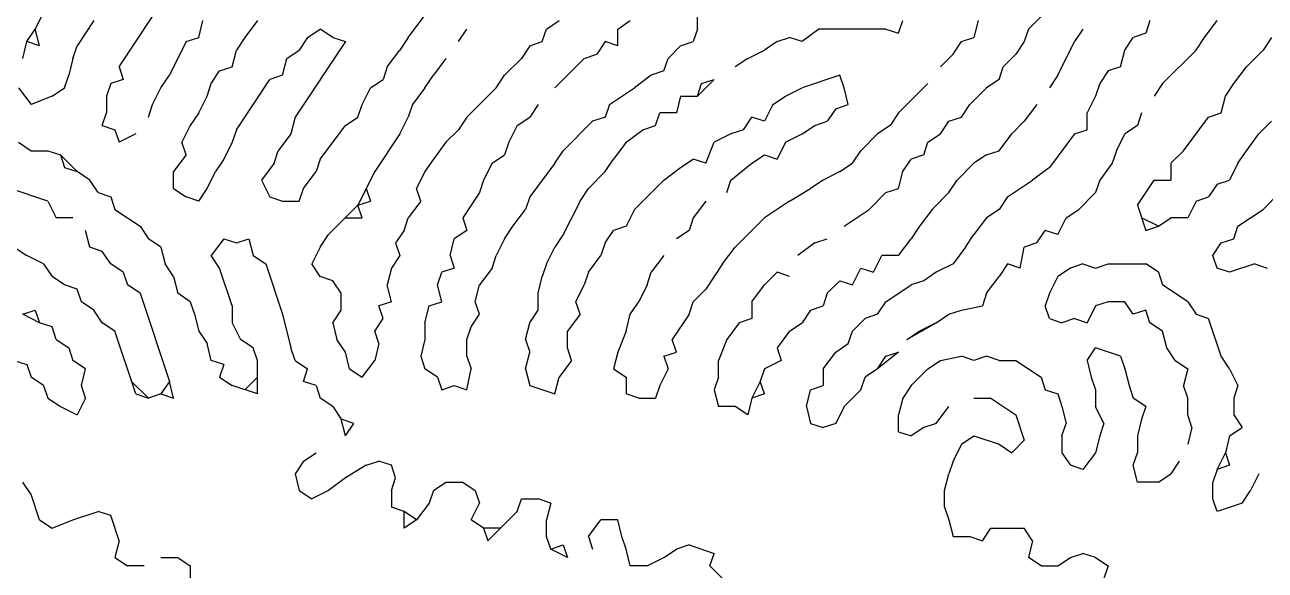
# Model space of a CAD drawing. Extents: x 15 to 2853, y 44 to 1438.
# Drawn here: x 1689.5 to 1985.5, y 986 to 1116 of the extents above; entities that cross this region are included whole.
import ezdxf

# ---------------------------------------------------------------- set-up
doc = ezdxf.new("R2010")
doc.units = 0
doc.layers.add('SKETCH', color=1, linetype='CONTINUOUS')

msp = doc.modelspace()

# ---------------------------------------------------------------- linework, layer by layer
at = {"layer": 'SKETCH'}
for p, q in [((1694, 1119), (1692, 1115)), ((1781, 1113), (1787, 1121)), ((1850, 1115), (1850, 1119)), ((1706, 1117), (1702, 1111)), ((1712, 1106), (1720, 1118)), ((1731, 1113), (1732, 1117)), ((1745, 1117), (1742, 1113)), ((1814, 1115), (1817, 1117)), ((1831, 1115), (1834, 1117)), ((1898, 1114), (1899, 1117)), ((1917, 1117), (1916, 1113)), ((1929, 1115), (1932, 1118)), ((1958, 1117), (1957, 1114)), ((1971, 1113), (1974, 1117)), ((1690, 1112), (1692, 1115)), ((1693, 1111), (1692, 1115)), ((1728, 1112), (1731, 1113)), ((1742, 1113), (1740, 1110)), ((1757, 1113), (1755, 1110)), ((1757, 1113), (1760, 1115)), ((1763, 1113), (1760, 1115)), ((1763, 1113), (1766, 1112)), ((1781, 1113), (1779, 1110)), ((1793, 1112), (1795, 1115)), ((1813, 1112), (1814, 1115)), ((1831, 1111), (1831, 1115)), ((1850, 1115), (1849, 1112)), ((1869, 1112), (1872, 1113)), ((1875, 1112), (1872, 1113)), ((1879, 1115), (1875, 1112)), ((1895, 1115), (1879, 1115)), ((1895, 1115), (1898, 1114)), ((1913, 1112), (1916, 1113)), ((1929, 1115), (1928, 1112)), ((1942, 1115), (1940, 1112)), ((1952, 1110), (1954, 1113)), ((1957, 1114), (1954, 1113)), ((1969, 1110), (1971, 1113)), ((1987, 1113), (1985, 1110)), ((1689, 1108), (1690, 1112)), ((1693, 1111), (1690, 1112)), ((1701, 1108), (1702, 1111)), ((1728, 1112), (1724, 1104)), ((1739, 1106), (1740, 1110)), ((1752, 1108), (1755, 1110)), ((1766, 1112), (1754, 1094)), ((1776, 1106), (1779, 1110)), ((1810, 1111), (1808, 1108)), ((1810, 1111), (1813, 1112)), ((1828, 1112), (1826, 1109)), ((1831, 1111), (1828, 1112)), ((1846, 1111), (1843, 1108)), ((1846, 1111), (1849, 1112)), ((1862, 1108), (1866, 1110)), ((1869, 1112), (1866, 1110)), ((1911, 1109), (1913, 1112)), ((1928, 1112), (1926, 1109)), ((1936, 1104), (1940, 1112)), ((1951, 1106), (1952, 1110)), ((1961, 1102), (1969, 1110)), ((1985, 1110), (1981, 1106)), ((1701, 1108), (1700, 1104)), ((1751, 1104), (1752, 1108)), ((1790, 1108), (1787, 1104)), ((1808, 1108), (1804, 1104)), ((1816, 1101), (1823, 1108)), ((1823, 1108), (1826, 1109)), ((1842, 1105), (1843, 1108)), ((1862, 1108), (1859, 1106)), ((1908, 1106), (1911, 1109)), ((1926, 1109), (1923, 1106)), ((1712, 1106), (1713, 1103)), ((1734, 1102), (1736, 1105)), ((1736, 1105), (1739, 1106)), ((1776, 1106), (1775, 1103)), ((1842, 1105), (1839, 1104)), ((1922, 1103), (1923, 1106)), ((1948, 1105), (1946, 1102)), ((1951, 1106), (1948, 1105)), ((1978, 1102), (1981, 1106)), ((1699, 1101), (1700, 1104)), ((1710, 1102), (1709, 1099)), ((1713, 1103), (1710, 1102)), ((1722, 1101), (1724, 1104)), ((1733, 1099), (1734, 1102)), ((1740, 1091), (1748, 1103)), ((1751, 1104), (1748, 1103)), ((1772, 1101), (1775, 1103)), ((1785, 1101), (1787, 1104)), ((1802, 1101), (1804, 1104)), ((1839, 1104), (1835, 1101)), ((1854, 1103), (1850, 1099)), ((1850, 1099), (1851, 1102)), ((1851, 1102), (1854, 1103)), ((1884, 1104), (1875, 1101)), ((1885, 1101), (1884, 1104)), ((1898, 1095), (1905, 1102)), ((1922, 1103), (1919, 1101)), ((1936, 1104), (1934, 1101)), ((1946, 1102), (1945, 1099)), ((1961, 1102), (1959, 1099)), ((1976, 1099), (1978, 1102)), ((1688, 1101), (1691, 1097)), ((1696, 1099), (1691, 1097)), ((1696, 1099), (1699, 1101)), ((1709, 1099), (1709, 1095)), ((1720, 1097), (1722, 1101)), ((1731, 1095), (1733, 1099)), ((1770, 1097), (1772, 1101)), ((1785, 1101), (1782, 1097)), ((1802, 1101), (1795, 1094)), ((1829, 1097), (1835, 1101)), ((1846, 1099), (1845, 1095)), ((1846, 1099), (1850, 1099)), ((1868, 1097), (1871, 1099)), ((1871, 1099), (1875, 1101)), ((1886, 1097), (1885, 1101)), ((1915, 1097), (1919, 1101)), ((1945, 1099), (1943, 1095)), ((1975, 1095), (1976, 1099)), ((1719, 1094), (1720, 1097)), ((1769, 1094), (1770, 1097)), ((1782, 1097), (1781, 1094)), ((1812, 1097), (1810, 1094)), ((1829, 1097), (1828, 1094)), ((1868, 1097), (1866, 1093)), ((1883, 1096), (1881, 1093)), ((1883, 1096), (1886, 1097)), ((1913, 1094), (1915, 1097)), ((1931, 1097), (1928, 1093)), ((1708, 1092), (1709, 1095)), ((1731, 1095), (1729, 1092)), ((1754, 1094), (1753, 1090)), ((1766, 1092), (1769, 1094)), ((1779, 1090), (1781, 1094)), ((1795, 1094), (1793, 1091)), ((1807, 1092), (1810, 1094)), ((1818, 1086), (1825, 1093)), ((1828, 1094), (1825, 1093)), ((1840, 1092), (1841, 1095)), ((1845, 1095), (1841, 1095)), ((1861, 1091), (1863, 1094)), ((1866, 1093), (1863, 1094)), ((1878, 1092), (1881, 1093)), ((1898, 1095), (1896, 1092)), ((1908, 1090), (1910, 1093)), ((1910, 1093), (1913, 1094)), ((1925, 1090), (1928, 1093)), ((1943, 1091), (1943, 1095)), ((1956, 1095), (1955, 1092)), ((1966, 1086), (1972, 1094)), ((1972, 1094), (1975, 1095)), ((1987, 1093), (1984, 1090)), ((1708, 1092), (1711, 1091)), ((1711, 1091), (1712, 1088)), ((1716, 1090), (1712, 1088)), ((1729, 1092), (1727, 1088)), ((1740, 1091), (1739, 1088)), ((1753, 1090), (1750, 1086)), ((1760, 1084), (1766, 1092)), ((1779, 1090), (1773, 1081)), ((1790, 1088), (1793, 1091)), ((1807, 1092), (1805, 1088)), ((1833, 1088), (1837, 1091)), ((1837, 1091), (1840, 1092)), ((1858, 1090), (1854, 1088)), ((1861, 1091), (1858, 1090)), ((1871, 1088), (1875, 1090)), ((1875, 1090), (1878, 1092)), ((1889, 1086), (1893, 1090)), ((1896, 1092), (1893, 1090)), ((1905, 1088), (1908, 1090)), ((1922, 1086), (1925, 1090)), ((1940, 1090), (1934, 1082)), ((1940, 1090), (1943, 1091)), ((1950, 1086), (1952, 1090)), ((1955, 1092), (1952, 1090)), ((1981, 1086), (1984, 1090)), ((1688, 1088), (1691, 1086)), ((1728, 1085), (1727, 1088)), ((1739, 1088), (1737, 1084)), ((1790, 1088), (1787, 1084)), ((1805, 1088), (1804, 1085)), ((1833, 1088), (1830, 1084)), ((1852, 1083), (1854, 1088)), ((1871, 1088), (1869, 1084)), ((1904, 1085), (1905, 1088)), ((1691, 1086), (1695, 1086)), ((1695, 1086), (1698, 1085)), ((1702, 1081), (1698, 1085)), ((1698, 1085), (1699, 1082)), ((1728, 1085), (1725, 1081)), ((1737, 1084), (1735, 1081)), ((1749, 1083), (1750, 1086)), ((1760, 1084), (1759, 1081)), ((1787, 1084), (1785, 1081)), ((1801, 1083), (1804, 1085)), ((1816, 1083), (1818, 1086)), ((1828, 1081), (1830, 1084)), ((1846, 1082), (1849, 1084)), ((1852, 1083), (1849, 1084)), ((1863, 1083), (1866, 1085)), ((1866, 1085), (1869, 1084)), ((1887, 1083), (1889, 1086)), ((1899, 1081), (1901, 1084)), ((1904, 1085), (1901, 1084)), ((1919, 1085), (1916, 1083)), ((1919, 1085), (1922, 1086)), ((1950, 1086), (1949, 1083)), ((1963, 1083), (1966, 1086)), ((1979, 1083), (1981, 1086)), ((1699, 1082), (1702, 1081)), ((1705, 1079), (1702, 1081)), ((1725, 1077), (1725, 1081)), ((1733, 1077), (1735, 1081)), ((1749, 1083), (1746, 1079)), ((1756, 1077), (1759, 1081)), ((1773, 1081), (1769, 1073)), ((1785, 1081), (1783, 1077)), ((1801, 1083), (1799, 1079)), ((1816, 1083), (1810, 1075)), ((1824, 1077), (1828, 1081)), ((1842, 1079), (1846, 1082)), ((1858, 1079), (1863, 1083)), ((1884, 1081), (1880, 1079)), ((1884, 1081), (1887, 1083)), ((1898, 1077), (1899, 1081)), ((1916, 1083), (1912, 1079)), ((1934, 1082), (1930, 1079)), ((1949, 1083), (1946, 1079)), ((1963, 1083), (1963, 1079)), ((1979, 1083), (1977, 1079)), ((1707, 1076), (1705, 1079)), ((1746, 1079), (1748, 1075)), ((1799, 1079), (1798, 1076)), ((1842, 1079), (1835, 1072)), ((1857, 1076), (1858, 1079)), ((1880, 1079), (1877, 1077)), ((1910, 1076), (1912, 1079)), ((1924, 1075), (1930, 1079)), ((1946, 1079), (1945, 1076)), ((1955, 1073), (1959, 1079)), ((1959, 1079), (1963, 1079)), ((1974, 1078), (1972, 1075)), ((1974, 1078), (1977, 1079)), ((1695, 1074), (1686, 1077)), ((1707, 1076), (1710, 1075)), ((1710, 1075), (1711, 1072)), ((1725, 1077), (1728, 1075)), ((1731, 1074), (1728, 1075)), ((1731, 1074), (1733, 1077)), ((1748, 1075), (1751, 1074)), ((1755, 1074), (1756, 1077)), ((1771, 1077), (1772, 1074)), ((1784, 1074), (1783, 1077)), ((1798, 1076), (1794, 1070)), ((1810, 1075), (1809, 1072)), ((1822, 1074), (1824, 1077)), ((1872, 1074), (1877, 1077)), ((1895, 1076), (1891, 1072)), ((1895, 1076), (1898, 1077)), ((1910, 1076), (1906, 1072)), ((1924, 1075), (1922, 1072)), ((1941, 1072), (1945, 1076)), ((1969, 1074), (1972, 1075)), ((1985, 1072), (1989, 1076)), ((1695, 1074), (1697, 1070)), ((1711, 1072), (1717, 1068)), ((1751, 1074), (1755, 1074)), ((1762, 1066), (1769, 1073)), ((1769, 1073), (1772, 1074)), ((1770, 1070), (1769, 1073)), ((1784, 1074), (1781, 1070)), ((1806, 1068), (1809, 1072)), ((1822, 1074), (1818, 1066)), ((1835, 1072), (1833, 1068)), ((1852, 1074), (1849, 1070)), ((1872, 1074), (1866, 1070)), ((1885, 1068), (1891, 1072)), ((1906, 1072), (1903, 1068)), ((1922, 1072), (1919, 1070)), ((1938, 1070), (1941, 1072)), ((1955, 1073), (1957, 1067)), ((1969, 1074), (1967, 1070)), ((1979, 1068), (1985, 1072)), ((1701, 1070), (1697, 1070)), ((1766, 1070), (1770, 1070)), ((1780, 1067), (1781, 1070)), ((1794, 1070), (1795, 1067)), ((1849, 1070), (1848, 1067)), ((1866, 1070), (1859, 1063)), ((1919, 1070), (1916, 1066)), ((1936, 1066), (1938, 1070)), ((1960, 1068), (1956, 1070)), ((1960, 1068), (1963, 1070)), ((1967, 1070), (1963, 1070)), ((1705, 1063), (1704, 1067)), ((1717, 1068), (1719, 1065)), ((1760, 1063), (1762, 1066)), ((1780, 1067), (1778, 1064)), ((1795, 1067), (1792, 1065)), ((1804, 1065), (1806, 1068)), ((1818, 1066), (1816, 1063)), ((1828, 1064), (1830, 1067)), ((1833, 1068), (1830, 1067)), ((1848, 1067), (1845, 1065)), ((1903, 1068), (1901, 1065)), ((1914, 1063), (1916, 1066)), ((1931, 1064), (1933, 1067)), ((1936, 1066), (1933, 1067)), ((1957, 1067), (1960, 1068)), ((1978, 1065), (1979, 1068)), ((1687, 1063), (1690, 1061)), ((1708, 1062), (1705, 1063)), ((1722, 1063), (1719, 1065)), ((1722, 1063), (1723, 1059)), ((1737, 1065), (1734, 1061)), ((1737, 1065), (1740, 1064)), ((1740, 1064), (1743, 1065)), ((1743, 1065), (1744, 1061)), ((1760, 1063), (1758, 1059)), ((1778, 1064), (1779, 1061)), ((1791, 1061), (1792, 1065)), ((1804, 1065), (1802, 1061)), ((1814, 1059), (1816, 1063)), ((1828, 1064), (1827, 1061)), ((1856, 1059), (1859, 1063)), ((1878, 1064), (1874, 1061)), ((1878, 1064), (1881, 1065)), ((1898, 1061), (1901, 1065)), ((1914, 1063), (1911, 1059)), ((1927, 1058), (1928, 1063)), ((1931, 1064), (1928, 1063)), ((1973, 1061), (1975, 1064)), ((1975, 1064), (1978, 1065)), ((1694, 1059), (1690, 1061)), ((1710, 1059), (1708, 1062)), ((1736, 1058), (1734, 1061)), ((1744, 1061), (1747, 1059)), ((1779, 1061), (1777, 1058)), ((1791, 1061), (1792, 1058)), ((1801, 1058), (1802, 1061)), ((1824, 1057), (1827, 1061)), ((1842, 1061), (1839, 1057)), ((1892, 1057), (1894, 1061)), ((1898, 1061), (1894, 1061)), ((1974, 1058), (1973, 1061)), ((1694, 1059), (1696, 1056)), ((1713, 1057), (1710, 1059)), ((1713, 1057), (1714, 1054)), ((1725, 1056), (1723, 1059)), ((1739, 1049), (1736, 1058)), ((1747, 1059), (1751, 1047)), ((1760, 1056), (1758, 1059)), ((1777, 1058), (1776, 1054)), ((1788, 1054), (1789, 1057)), ((1792, 1058), (1789, 1057)), ((1801, 1058), (1798, 1054)), ((1814, 1059), (1813, 1056)), ((1824, 1057), (1823, 1054)), ((1838, 1054), (1839, 1057)), ((1856, 1059), (1852, 1053)), ((1869, 1057), (1866, 1054)), ((1872, 1056), (1869, 1057)), ((1887, 1054), (1889, 1058)), ((1889, 1058), (1892, 1057)), ((1907, 1057), (1904, 1055)), ((1911, 1059), (1907, 1057)), ((1924, 1059), (1922, 1056)), ((1927, 1058), (1924, 1059)), ((1939, 1058), (1936, 1056)), ((1942, 1059), (1939, 1058)), ((1942, 1059), (1945, 1058)), ((1945, 1058), (1948, 1059)), ((1948, 1059), (1957, 1059)), ((1960, 1057), (1957, 1059)), ((1960, 1057), (1961, 1054)), ((1977, 1057), (1974, 1058)), ((1983, 1059), (1977, 1057)), ((1983, 1059), (1986, 1058)), ((1699, 1054), (1696, 1056)), ((1702, 1053), (1699, 1054)), ((1717, 1052), (1714, 1054)), ((1725, 1056), (1726, 1052)), ((1763, 1055), (1760, 1056)), ((1765, 1052), (1763, 1055)), ((1777, 1050), (1776, 1054)), ((1789, 1050), (1788, 1054)), ((1797, 1050), (1798, 1054)), ((1812, 1052), (1813, 1056)), ((1821, 1050), (1823, 1054)), ((1838, 1054), (1836, 1050)), ((1863, 1050), (1866, 1054)), ((1884, 1055), (1881, 1052)), ((1884, 1055), (1887, 1054)), ((1895, 1050), (1901, 1054)), ((1904, 1055), (1901, 1054)), ((1919, 1052), (1922, 1056)), ((1936, 1056), (1934, 1052)), ((1967, 1050), (1961, 1054)), ((1703, 1050), (1702, 1053)), ((1717, 1052), (1724, 1031)), ((1729, 1050), (1726, 1052)), ((1765, 1048), (1765, 1052)), ((1812, 1048), (1812, 1052)), ((1852, 1053), (1849, 1050)), ((1881, 1052), (1880, 1049)), ((1919, 1052), (1918, 1049)), ((1934, 1052), (1933, 1049)), ((1689, 1047), (1692, 1048)), ((1692, 1048), (1693, 1045)), ((1706, 1048), (1703, 1050)), ((1708, 1045), (1706, 1048)), ((1729, 1050), (1730, 1047)), ((1739, 1049), (1739, 1045)), ((1763, 1045), (1765, 1048)), ((1777, 1050), (1774, 1049)), ((1775, 1046), (1774, 1049)), ((1785, 1045), (1786, 1049)), ((1786, 1049), (1789, 1050)), ((1798, 1047), (1797, 1050)), ((1810, 1045), (1812, 1048)), ((1822, 1047), (1821, 1050)), ((1834, 1047), (1836, 1050)), ((1848, 1047), (1849, 1050)), ((1863, 1050), (1863, 1046)), ((1877, 1048), (1875, 1045)), ((1877, 1048), (1880, 1049)), ((1893, 1047), (1895, 1050)), ((1910, 1047), (1913, 1048)), ((1913, 1048), (1918, 1049)), ((1934, 1046), (1933, 1049)), ((1945, 1049), (1943, 1045)), ((1948, 1050), (1945, 1049)), ((1952, 1050), (1948, 1050)), ((1954, 1047), (1952, 1050)), ((1957, 1048), (1954, 1047)), ((1958, 1045), (1957, 1048)), ((1967, 1050), (1969, 1047)), ((1693, 1045), (1689, 1047)), ((1696, 1044), (1693, 1045)), ((1711, 1043), (1708, 1045)), ((1730, 1047), (1731, 1043)), ((1739, 1045), (1741, 1041)), ((1751, 1047), (1753, 1039)), ((1763, 1045), (1764, 1041)), ((1773, 1043), (1775, 1046)), ((1785, 1045), (1785, 1041)), ((1796, 1044), (1798, 1047)), ((1809, 1041), (1810, 1045)), ((1822, 1047), (1819, 1043)), ((1833, 1043), (1834, 1047)), ((1848, 1047), (1844, 1041)), ((1860, 1045), (1857, 1041)), ((1863, 1046), (1860, 1045)), ((1872, 1043), (1875, 1045)), ((1887, 1043), (1890, 1046)), ((1893, 1047), (1890, 1046)), ((1900, 1041), (1907, 1045)), ((1907, 1045), (1903, 1043)), ((1907, 1045), (1910, 1047)), ((1934, 1046), (1937, 1045)), ((1940, 1046), (1937, 1045)), ((1940, 1046), (1943, 1045)), ((1961, 1043), (1958, 1045)), ((1969, 1047), (1972, 1046)), ((1975, 1037), (1972, 1046)), ((1697, 1041), (1696, 1044)), ((1716, 1028), (1711, 1043)), ((1731, 1043), (1733, 1040)), ((1774, 1040), (1773, 1043)), ((1795, 1041), (1796, 1044)), ((1819, 1039), (1819, 1043)), ((1833, 1043), (1831, 1038)), ((1872, 1043), (1869, 1039)), ((1886, 1040), (1887, 1043)), ((1900, 1041), (1903, 1043)), ((1962, 1039), (1961, 1043)), ((1697, 1041), (1700, 1039)), ((1700, 1039), (1701, 1036)), ((1734, 1036), (1733, 1040)), ((1744, 1039), (1741, 1041)), ((1745, 1036), (1744, 1039)), ((1754, 1036), (1753, 1039)), ((1766, 1038), (1764, 1041)), ((1774, 1040), (1773, 1036)), ((1785, 1041), (1784, 1037)), ((1795, 1037), (1795, 1041)), ((1809, 1041), (1810, 1038)), ((1820, 1036), (1819, 1039)), ((1845, 1038), (1844, 1041)), ((1857, 1041), (1855, 1036)), ((1869, 1039), (1870, 1036)), ((1883, 1038), (1886, 1040)), ((1943, 1036), (1945, 1039)), ((1951, 1037), (1945, 1039)), ((1964, 1036), (1962, 1039)), ((1687, 1036), (1690, 1035)), ((1704, 1034), (1701, 1036)), ((1737, 1035), (1734, 1036)), ((1745, 1028), (1745, 1036)), ((1754, 1036), (1757, 1034)), ((1767, 1034), (1766, 1038)), ((1770, 1032), (1773, 1036)), ((1784, 1037), (1785, 1034)), ((1795, 1037), (1796, 1034)), ((1809, 1034), (1810, 1038)), ((1820, 1036), (1817, 1032)), ((1831, 1038), (1830, 1034)), ((1842, 1037), (1845, 1038)), ((1842, 1037), (1843, 1034)), ((1855, 1032), (1855, 1036)), ((1870, 1036), (1866, 1034)), ((1880, 1034), (1883, 1038)), ((1898, 1038), (1893, 1034)), ((1893, 1034), (1895, 1037)), ((1895, 1037), (1898, 1038)), ((1905, 1034), (1908, 1036)), ((1908, 1036), (1913, 1037)), ((1916, 1036), (1913, 1037)), ((1919, 1037), (1916, 1036)), ((1922, 1036), (1919, 1037)), ((1922, 1036), (1926, 1036)), ((1926, 1036), (1932, 1032)), ((1943, 1036), (1944, 1032)), ((1951, 1037), (1952, 1034)), ((1964, 1036), (1967, 1034)), ((1977, 1034), (1975, 1037)), ((1690, 1035), (1691, 1032)), ((1703, 1030), (1704, 1034)), ((1737, 1035), (1736, 1032)), ((1756, 1031), (1757, 1034)), ((1767, 1034), (1770, 1032)), ((1788, 1032), (1785, 1034)), ((1795, 1029), (1796, 1034)), ((1809, 1034), (1810, 1030)), ((1830, 1034), (1833, 1032)), ((1843, 1034), (1841, 1030)), ((1866, 1034), (1865, 1031)), ((1880, 1034), (1880, 1030)), ((1893, 1034), (1890, 1032)), ((1901, 1030), (1905, 1034)), ((1952, 1034), (1953, 1030)), ((1967, 1034), (1966, 1030)), ((1977, 1034), (1979, 1030)), ((1694, 1030), (1691, 1032)), ((1719, 1027), (1715, 1031)), ((1724, 1031), (1722, 1028)), ((1725, 1027), (1724, 1031)), ((1736, 1032), (1739, 1030)), ((1742, 1029), (1745, 1032)), ((1759, 1030), (1756, 1031)), ((1788, 1032), (1789, 1029)), ((1816, 1028), (1817, 1032)), ((1833, 1032), (1833, 1028)), ((1855, 1032), (1854, 1029)), ((1865, 1031), (1863, 1027)), ((1866, 1028), (1865, 1031)), ((1889, 1029), (1890, 1032)), ((1932, 1032), (1933, 1029)), ((1944, 1032), (1945, 1029)), ((1694, 1030), (1695, 1027)), ((1704, 1027), (1703, 1030)), ((1716, 1028), (1719, 1027)), ((1722, 1028), (1719, 1027)), ((1722, 1028), (1725, 1027)), ((1745, 1028), (1739, 1030)), ((1759, 1030), (1760, 1027)), ((1789, 1029), (1792, 1030)), ((1792, 1030), (1795, 1029)), ((1810, 1030), (1816, 1028)), ((1836, 1027), (1833, 1028)), ((1841, 1030), (1840, 1027)), ((1854, 1029), (1855, 1025)), ((1866, 1028), (1863, 1027)), ((1876, 1025), (1877, 1029)), ((1877, 1029), (1880, 1030)), ((1885, 1025), (1889, 1029)), ((1901, 1030), (1899, 1027)), ((1933, 1029), (1936, 1028)), ((1936, 1028), (1937, 1025)), ((1945, 1029), (1945, 1025)), ((1953, 1030), (1954, 1027)), ((1967, 1027), (1966, 1030)), ((1979, 1030), (1978, 1027)), ((1695, 1027), (1698, 1025)), ((1698, 1025), (1702, 1023)), ((1704, 1027), (1702, 1023)), ((1763, 1025), (1760, 1027)), ((1763, 1025), (1765, 1022)), ((1836, 1027), (1840, 1027)), ((1859, 1025), (1855, 1025)), ((1862, 1023), (1859, 1025)), ((1863, 1027), (1862, 1023)), ((1876, 1025), (1877, 1021)), ((1885, 1025), (1883, 1021)), ((1899, 1027), (1898, 1023)), ((1907, 1021), (1910, 1025)), ((1916, 1027), (1920, 1027)), ((1920, 1027), (1926, 1023)), ((1937, 1025), (1938, 1021)), ((1947, 1021), (1945, 1025)), ((1957, 1025), (1954, 1027)), ((1957, 1025), (1956, 1022)), ((1967, 1023), (1967, 1027)), ((1978, 1027), (1978, 1023)), ((1766, 1018), (1765, 1022)), ((1768, 1021), (1765, 1022)), ((1898, 1019), (1898, 1023)), ((1926, 1023), (1928, 1017)), ((1956, 1022), (1955, 1018)), ((1968, 1020), (1967, 1023)), ((1978, 1023), (1980, 1020)), ((1766, 1018), (1768, 1021)), ((1877, 1021), (1880, 1020)), ((1883, 1021), (1880, 1020)), ((1898, 1019), (1901, 1018)), ((1904, 1020), (1901, 1018)), ((1907, 1021), (1904, 1020)), ((1937, 1018), (1938, 1021)), ((1947, 1021), (1946, 1018)), ((1968, 1020), (1967, 1016)), ((1977, 1018), (1980, 1020)), ((1913, 1016), (1911, 1012)), ((1913, 1016), (1916, 1018)), ((1916, 1018), (1922, 1016)), ((1922, 1016), (1925, 1014)), ((1928, 1017), (1925, 1014)), ((1937, 1018), (1937, 1014)), ((1946, 1018), (1945, 1014)), ((1955, 1018), (1955, 1014)), ((1977, 1018), (1976, 1014)), ((1756, 1012), (1759, 1014)), ((1937, 1014), (1939, 1011)), ((1945, 1014), (1942, 1010)), ((1954, 1011), (1955, 1014)), ((1974, 1010), (1976, 1014)), ((1976, 1014), (1977, 1011)), ((1756, 1012), (1754, 1009)), ((1771, 1011), (1766, 1008)), ((1771, 1011), (1774, 1012)), ((1777, 1011), (1774, 1012)), ((1778, 1008), (1777, 1011)), ((1911, 1012), (1910, 1009)), ((1942, 1010), (1939, 1011)), ((1955, 1007), (1954, 1011)), ((1965, 1012), (1963, 1009)), ((1974, 1010), (1973, 1007)), ((1977, 1011), (1974, 1010)), ((1691, 1004), (1689, 1007)), ((1754, 1009), (1755, 1005)), ((1766, 1008), (1762, 1005)), ((1777, 1005), (1778, 1008)), ((1787, 1005), (1790, 1007)), ((1790, 1007), (1794, 1007)), ((1794, 1007), (1797, 1005)), ((1909, 1005), (1910, 1009)), ((1960, 1007), (1955, 1007)), ((1960, 1007), (1963, 1009)), ((1973, 1003), (1973, 1007)), ((1984, 1009), (1982, 1005)), ((1693, 998), (1691, 1004)), ((1755, 1005), (1758, 1003)), ((1762, 1005), (1758, 1003)), ((1777, 1005), (1777, 1001)), ((1787, 1005), (1786, 1002)), ((1797, 1005), (1798, 1002)), ((1909, 1001), (1909, 1005)), ((1980, 1002), (1982, 1005)), ((1780, 1000), (1777, 1001)), ((1786, 1002), (1783, 998)), ((1796, 998), (1798, 1002)), ((1807, 1000), (1808, 1003)), ((1808, 1003), (1812, 1003)), ((1815, 1002), (1812, 1003)), ((1815, 1002), (1814, 998)), ((1909, 1001), (1910, 998)), ((1974, 1000), (1973, 1003)), ((1980, 1002), (1974, 1000)), ((1693, 998), (1696, 996)), ((1696, 996), (1701, 998)), ((1701, 998), (1707, 1000)), ((1710, 999), (1707, 1000)), ((1712, 993), (1710, 999)), ((1780, 996), (1780, 1000)), ((1783, 998), (1780, 1000)), ((1783, 998), (1780, 996)), ((1799, 996), (1796, 998)), ((1800, 993), (1807, 1000)), ((1814, 994), (1814, 998)), ((1824, 994), (1827, 998)), ((1831, 998), (1827, 998)), ((1832, 994), (1831, 998)), ((1910, 998), (1911, 994)), ((1803, 996), (1799, 996)), ((1799, 996), (1800, 993)), ((1918, 993), (1920, 996)), ((1920, 996), (1928, 996)), ((1930, 993), (1928, 996)), ((1712, 993), (1711, 989)), ((1815, 991), (1814, 994)), ((1815, 991), (1818, 992)), ((1818, 992), (1819, 989)), ((1824, 994), (1825, 991)), ((1833, 991), (1832, 994)), ((1848, 992), (1845, 991)), ((1848, 992), (1854, 990)), ((1911, 994), (1915, 994)), ((1915, 994), (1918, 993)), ((1930, 993), (1929, 989)), ((1711, 989), (1714, 987)), ((1722, 989), (1726, 989)), ((1726, 989), (1729, 987)), ((1819, 989), (1815, 991)), ((1834, 987), (1833, 991)), ((1838, 987), (1842, 989)), ((1842, 989), (1845, 991)), ((1853, 987), (1854, 990)), ((1932, 987), (1929, 989)), ((1936, 987), (1939, 989)), ((1939, 989), (1942, 990)), ((1945, 989), (1942, 990)), ((1945, 989), (1948, 987)), ((1718, 987), (1714, 987)), ((1729, 987), (1729, 983)), ((1838, 987), (1834, 987)), ((1856, 984), (1853, 987)), ((1932, 987), (1936, 987)), ((1948, 987), (1947, 984))]:
    msp.add_line(p, q, dxfattribs=at)

doc.saveas('drawing.dxf')
